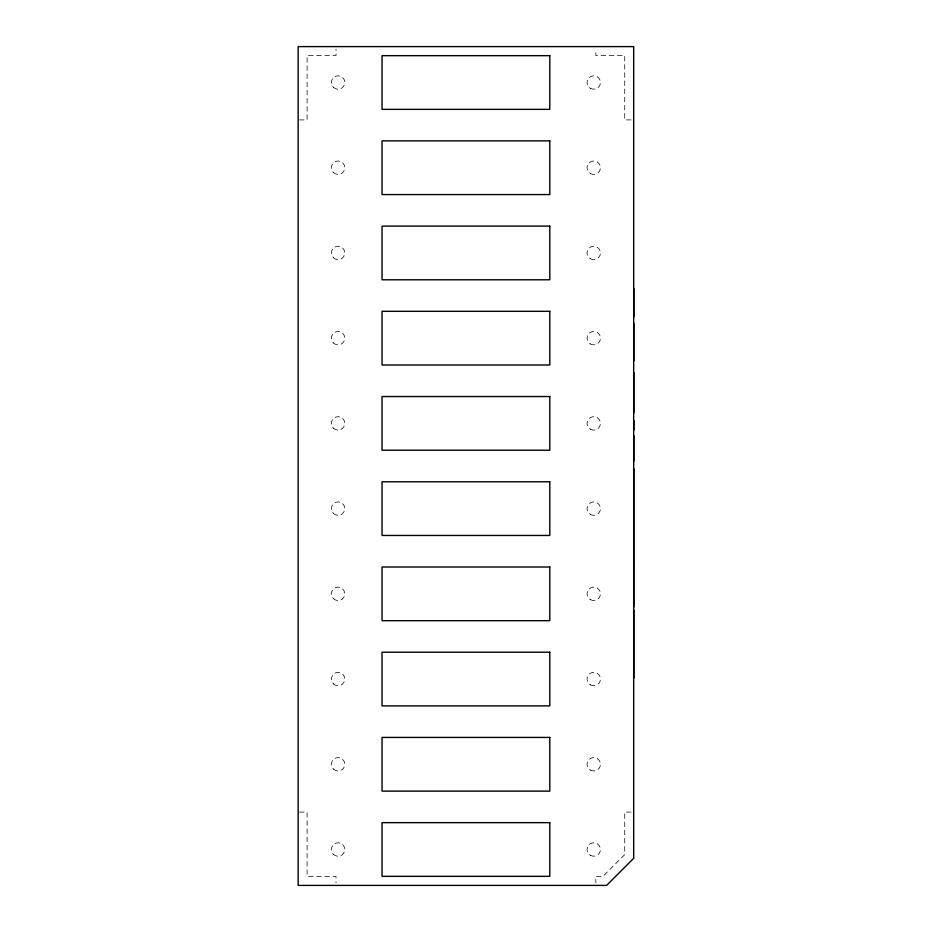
<?xml version="1.0" encoding="UTF-8"?>
<svg xmlns="http://www.w3.org/2000/svg" width="932" height="932" viewBox="0 0 932 932"><rect width="100%" height="100%" fill="white"/><g stroke="black" fill="none" stroke-linecap="round" stroke-linejoin="round"><path stroke-width="0.7" stroke-dasharray="4.66 3.5" d="M299.428 119.913L307.094 119.913L307.094 55.547L336.021 55.547L336.021 49.151M631.127 119.913L624.731 119.913L624.731 55.547L595.816 55.547L595.816 49.151M299.428 812.098L307.094 812.098L307.094 876.453L336.021 876.453L336.021 882.849M631.127 812.098L624.731 812.098L624.731 854.609L602.888 876.453L595.816 876.453L595.816 882.849M333.458 854.364A6.71 6.71 0 0 0 344.607 851.079A6.71 6.71 0 0 0 336.184 843.064A6.71 6.71 0 0 0 333.458 854.364M590.399 855.308A6.71 6.71 0 0 0 600.464 849.495A6.71 6.71 0 0 0 590.399 843.693A6.71 6.71 0 0 0 590.399 855.308M333.458 769.145A6.71 6.71 0 0 0 344.607 765.848A6.71 6.71 0 0 0 336.184 757.844A6.71 6.71 0 0 0 333.458 769.145M590.399 770.088A6.71 6.71 0 0 0 600.464 764.275A6.71 6.71 0 0 0 590.399 758.462A6.71 6.71 0 0 0 590.399 770.088M590.399 684.869A6.71 6.71 0 0 0 600.464 679.055A6.71 6.71 0 0 0 590.399 673.242A6.71 6.71 0 0 0 590.399 684.869M333.458 683.913A6.71 6.71 0 0 0 344.607 680.628A6.71 6.71 0 0 0 336.184 672.624A6.71 6.71 0 0 0 333.458 683.913M590.399 599.649A6.71 6.71 0 0 0 600.464 593.835A6.71 6.71 0 0 0 590.399 588.022A6.71 6.71 0 0 0 590.399 599.649M333.458 598.693A6.71 6.71 0 0 0 344.607 595.408A6.71 6.71 0 0 0 336.184 587.393A6.71 6.71 0 0 0 333.458 598.693M590.399 514.417A6.71 6.71 0 0 0 600.464 508.616A6.71 6.71 0 0 0 590.399 502.802A6.71 6.71 0 0 0 590.399 514.417M333.458 513.474A6.71 6.71 0 0 0 344.607 510.188A6.71 6.71 0 0 0 336.184 502.173A6.71 6.71 0 0 0 333.458 513.474M333.458 428.254A6.71 6.71 0 0 0 344.607 424.969A6.71 6.71 0 0 0 336.184 416.953A6.71 6.71 0 0 0 333.458 428.254M590.399 429.198A6.71 6.71 0 0 0 600.464 423.384A6.71 6.71 0 0 0 590.399 417.583A6.71 6.71 0 0 0 590.399 429.198M590.399 343.978A6.71 6.71 0 0 0 600.464 338.165A6.71 6.71 0 0 0 590.399 332.351A6.71 6.71 0 0 0 590.399 343.978M333.458 343.034A6.71 6.71 0 0 0 344.607 339.737A6.71 6.71 0 0 0 336.184 331.734A6.71 6.71 0 0 0 333.458 343.034M590.399 258.758A6.71 6.71 0 0 0 600.464 252.945A6.71 6.71 0 0 0 590.399 247.131A6.71 6.71 0 0 0 590.399 258.758M333.458 257.803A6.71 6.71 0 0 0 344.607 254.518A6.71 6.71 0 0 0 336.184 246.514A6.71 6.71 0 0 0 333.458 257.803M590.399 173.538A6.71 6.71 0 0 0 600.464 167.725A6.71 6.71 0 0 0 590.399 161.912A6.71 6.71 0 0 0 590.399 173.538M333.458 172.583A6.71 6.71 0 0 0 344.607 169.298A6.71 6.71 0 0 0 336.184 161.283A6.71 6.71 0 0 0 333.458 172.583M333.458 87.363A6.71 6.71 0 0 0 344.607 84.078A6.71 6.71 0 0 0 336.184 76.063A6.71 6.71 0 0 0 333.458 87.363M590.399 88.307A6.71 6.71 0 0 0 600.464 82.505A6.71 6.71 0 0 0 590.399 76.692A6.71 6.71 0 0 0 590.399 88.307"/><path stroke-width="1.4" d="M633.842 288.582L633.842 316.915M633.842 323.299L633.842 360.917M633.842 372.579L633.842 412.725M633.842 420.693L633.842 429.862M633.842 435.733L633.842 461.107M633.842 468.831L633.842 561.413M633.842 561.984L633.842 607.047M633.842 610.052L633.842 678.053M633.678 858.314L606.592 885.4L298.158 885.4L298.158 46.6L633.678 46.6L633.678 858.314M549.798 55.664L382.038 55.664L382.038 109.347L549.798 109.347L549.798 55.664M549.798 140.883L382.038 140.883L382.038 194.567L549.798 194.567L549.798 140.883M549.798 226.103L382.038 226.103L382.038 279.786L549.798 279.786L549.798 226.103M549.798 311.323L382.038 311.323L382.038 365.006L549.798 365.006L549.798 311.323M549.798 396.543L382.038 396.543L382.038 450.226L549.798 450.226L549.798 396.543M549.798 481.774L382.038 481.774L382.038 535.457L549.798 535.457L549.798 481.774M549.798 566.994L382.038 566.994L382.038 620.677L549.798 620.677L549.798 566.994M549.798 652.214L382.038 652.214L382.038 705.897L549.798 705.897L549.798 652.214M549.798 737.433L382.038 737.433L382.038 791.117L549.798 791.117L549.798 737.433M549.798 822.653L382.038 822.653L382.038 876.336L549.798 876.336L549.798 822.653"/></g></svg>
